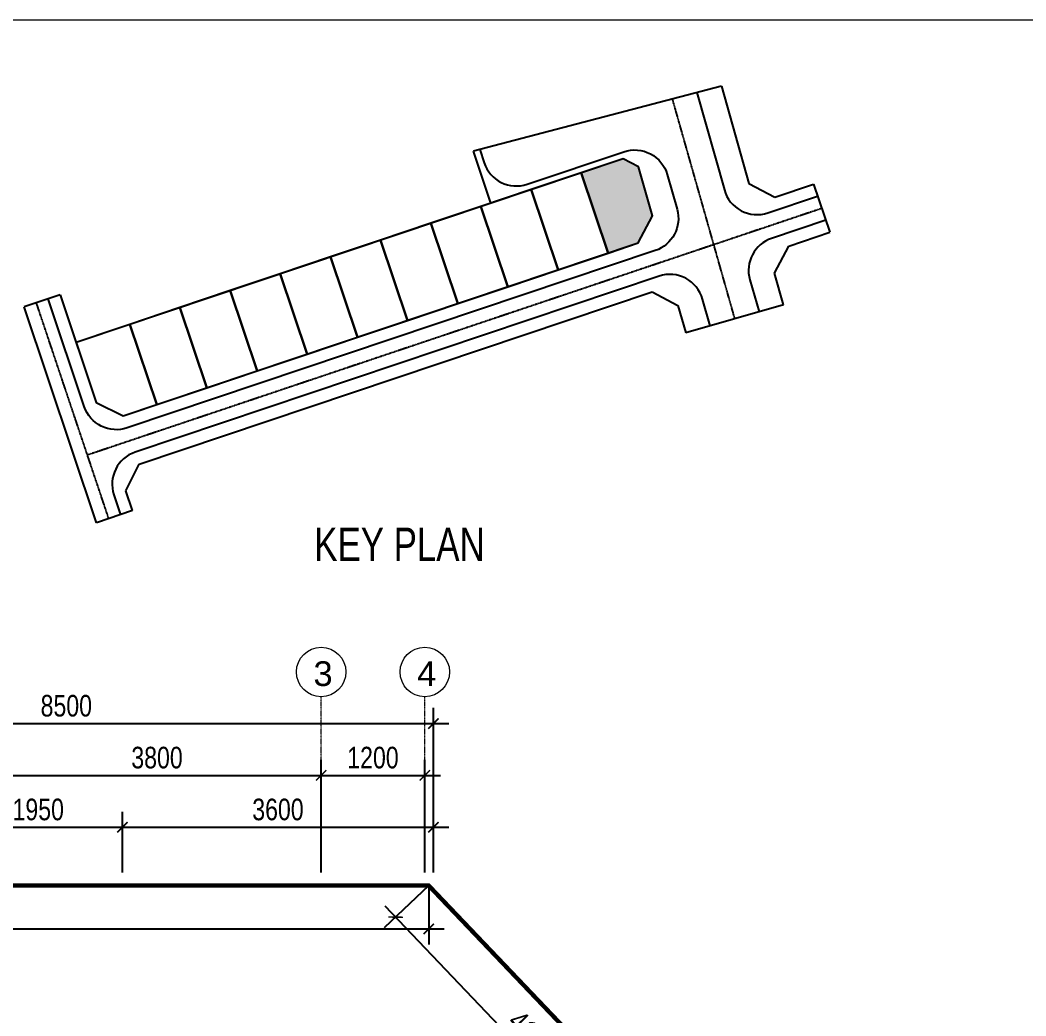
# Model space of a CAD drawing. Header units: millimetres. Extents: x 33748 to 451939, y -263262 to 62681.
# Drawn here: x 238534 to 250177, y -113702 to -102183 of the extents above; entities that cross this region are included whole.
import ezdxf
from ezdxf.enums import TextEntityAlignment as Align

# ---------------------------------------------------------------- set-up
doc = ezdxf.new("R2010")
doc.units = ezdxf.units.MM
doc.header["$PDMODE"] = 98
for name, pattern in [('ACAD_ISO10W100', [18.5, 12, -3, 0.5, -3]), ('CENTER', [50.8, 31.75, -6.35, 6.35, -6.35]), ('HIDDEN', [0.375, 0.25, -0.125])]:
    doc.linetypes.add(name, pattern=pattern)
doc.layers.get('Defpoints').update_dxf_attribs({"color": 202, "lineweight": 13})
for name, color, linetype, lineweight in [('-CENTER', 143, 'CENTER', 13), ('-KH', 143, 'Continuous', 13), ('-RANH GIOI KHU DAT', 12, 'CENTER', 18), ('-TEXT', 7, 'Continuous', 15)]:
    doc.layers.add(name, color=color, linetype=linetype, lineweight=lineweight)
for name, color, linetype in [('12. NET DIM', 9, 'Continuous'), ('loKBT', 42, 'Continuous'), ('net in mo', 159, 'Continuous')]:
    doc.layers.add(name, color=color, linetype=linetype)
doc.styles.add('1', font='arial.ttf')
doc.styles.add('AVANH', font='', dxfattribs={"width": 0.8})
doc.styles.add('kieuchuDim', font='arial.ttf', dxfattribs={"width": 0.75})
doc.styles.get('AVANH').set_extended_font_data('.VnAvantH')
doc.dimstyles.new('C_100A3', dxfattribs={"dimscale": 100, "dimtxt": 2.5, "dimasz": 1.2, "dimexe": 1.8, "dimexo": 0, "dimgap": 0.75, "dimtad": 1, "dimdec": 0, "dimzin": 0, "dimdsep": 46, "dimtxsty": 'AVANH', "dimblk": 'ARCHTICK', "dimcen": 0, "dimdle": 1.8, "dimclrd": 256, "dimclre": 256, "dimclrt": 7, "dimadec": 0, "dimazin": 0, "dimtfac": 0.0001, "dimtdec": 0, "dimtix": 1, "dimtmove": 2, "dimatfit": 3, "dimldrblk": 'ARCHTICK', "dimfxl": 1.8, "dimtolj": 1, "dimtzin": 0, "dimarcsym": 0})

# ---------------------------------------------------------------- blocks, each defined once
blk = doc.blocks.new('A$C70D21098')
at = {"layer": 'loKBT'}
h = blk.add_hatch(color=256, dxfattribs=at)
h.dxf.hatch_style = 1
h.paths.add_polyline_path([(14760, 2979), (14817, 4180), (14531, 4480), (13487, 4480), (13487, 2480), (14237, 2480)])
for p, q in [((11237, 4480), (11237, 5773)), ((0, 289), (0, 5665)), ((900, 5665), (900, 2980)), ((16677, 5405), (16564, 3018)), ((17276, 5365), (17163, 2979)), ((17276, 5365), (17163, 2979)), ((14531, 4480), (11237, 4480)), ((14817, 4180), (14531, 4480)), ((14760, 2979), (14817, 4180)), ((900, 2980), (1400, 2480)), ((14237, 2480), (14760, 2979)), ((17163, 2979), (17639, 2480)), ((17163, 2979), (17639, 2480)), ((1400, 2480), (14237, 2480)), ((17639, 2480), (18606, 2480)), ((17639, 2480), (18606, 2480)), ((17363, 2180), (18606, 2180)), ((14456, 1580), (1400, 1580)), ((18606, 1580), (17259, 1580)), ((900, 780), (1400, 1280)), ((900, 780), (1400, 1280)), ((1400, 1280), (14180, 1280)), ((1400, 1280), (14180, 1280)), ((14180, 1280), (14657, 781)), ((14180, 1280), (14657, 781)), ((17059, 781), (17583, 1280)), ((17059, 781), (17583, 1280)), ((17583, 1280), (18606, 1280)), ((17583, 1280), (18606, 1280)), ((600, 780), (600, 289)), ((900, 289), (900, 780)), ((900, 289), (900, 780)), ((14657, 781), (14625, 113)), ((14657, 781), (14625, 113)), ((15224, 85), (15255, 742)), ((16460, 818), (16423, 28)), ((17022, 0), (17059, 781)), ((17022, 0), (17059, 781))]:
    blk.add_line(p, q)
at = {"linetype": 'ACAD_ISO10W100', "ltscale": 0.75}
for p, q in [((300, 5665), (300, 289)), ((16078, 5446), (15824, 57)), ((300, 1880), (18606, 1880))]:
    blk.add_line(p, q, dxfattribs=at)
blk.add_lwpolyline([(11387, 5763), (11387, 5430, 0.414214), (12187, 4630), (14600, 4630, -0.428104), (15399, 3792), (15359, 2942, -0.400458), (14560, 2180), (1400, 2180, -0.414214), (600, 2980), (600, 5665)], format="xyb")
for points in [[(17276, 5365), (11237, 5773)], [(900, 5665), (0, 5665)], [(11237, 4480), (900, 4480)], [(18606, 2480), (18606, 1280)], [(900, 289), (0, 289)], [(17022, 0), (14625, 113)]]:
    blk.add_lwpolyline(points)
for points in [[(14237, 2480), (14760, 2979), (14817, 4180), (14531, 4480), (11237, 4480), (900, 4480), (900, 2980), (1400, 2480)], [(2237, 4480), (900, 4480), (900, 2980), (1400, 2480), (2237, 2480)], [(3487, 4480), (2237, 4480), (2237, 2480), (3487, 2480)], [(4737, 4480), (3487, 4480), (3487, 2480), (4737, 2480)], [(5987, 4480), (4737, 4480), (4737, 2480), (5987, 2480)], [(7237, 4480), (5987, 4480), (5987, 2480), (7237, 2480)], [(8487, 4480), (7237, 4480), (7237, 2480), (8487, 2480)], [(9737, 4480), (8487, 4480), (8487, 2480), (9737, 2480)], [(10987, 4480), (9737, 4480), (9737, 2480), (10987, 2480)], [(12237, 4480), (10987, 4480), (10987, 2480), (12237, 2480)], [(13487, 4480), (12237, 4480), (12237, 2480), (13487, 2480)], [(14760, 2979), (14817, 4180), (14531, 4480), (13487, 4480), (13487, 2480), (14237, 2480)]]:
    blk.add_lwpolyline(points, close=True)
at = {"ltscale": 5}
for points in [[(14531, 4480), (900, 4480)], [(2237, 4480), (2237, 2480)], [(3487, 4480), (3487, 2480)], [(4737, 4480), (4737, 2480)], [(5987, 4480), (5987, 2480)], [(7237, 4480), (7237, 2480)], [(8487, 4480), (8487, 2480)], [(9737, 4480), (9737, 2480)], [(10987, 4480), (10987, 2480)], [(12237, 4480), (12237, 2480)], [(13487, 4480), (13487, 2480)]]:
    blk.add_lwpolyline(points, dxfattribs=at)
for centre, start, end in [((17363, 2980), 177.2961, 270), ((1400, 780), 90, 180), ((14456, 780), 357.2961, 90), ((17259, 780), 90, 177.2961)]:
    blk.add_arc(centre, 800, start, end)
blk = doc.blocks.new('_ARCHTICK')
at = {"const_width": 0.15}
blk.add_lwpolyline([(-0.5, -0.5), (0.5, 0.5)], dxfattribs=at)
blk = doc.blocks.new('*D1478')
at = {"layer": '12. NET DIM', "lineweight": -2, "transparency": 16777216}
for p, q in [((234819, -112044), (234819, -110140)), ((243319, -112044), (243319, -110140)), ((234639, -110320), (243499, -110320))]:
    blk.add_line(p, q, dxfattribs=at)
at = {"layer": 'Defpoints', "color": 0, "transparency": 16777216}
for p in [(243319, -110320), (234819, -112044), (243319, -112044)]:
    blk.add_point(p, dxfattribs=at)
at = {"layer": '12. NET DIM', "lineweight": -2, "transparency": 16777216, "xscale": 120, "yscale": 120, "zscale": 120, "rotation": 180}
blk.add_blockref('_ARCHTICK', (234819, -110320), dxfattribs=at)
at = {"layer": '12. NET DIM', "lineweight": -2, "transparency": 16777216, "xscale": 120, "yscale": 120, "zscale": 120}
blk.add_blockref('_ARCHTICK', (243319, -110320), dxfattribs=at)
at = {"layer": '12. NET DIM', "color": 7, "transparency": 16777216, "insert": (239069, -110116), "char_height": 250, "attachment_point": 5, "style": 'AVANH'}
blk.add_mtext('\\A1;8500', dxfattribs=at)
blk = doc.blocks.new('*D1479')
at = {"layer": '12. NET DIM', "lineweight": -2, "transparency": 16777216}
for p, q in [((238219, -112044), (238219, -110740)), ((242019, -112044), (242019, -110740)), ((238039, -110920), (242199, -110920))]:
    blk.add_line(p, q, dxfattribs=at)
at = {"layer": 'Defpoints', "color": 0, "transparency": 16777216}
for p in [(242019, -110920), (238219, -112044), (242019, -112044)]:
    blk.add_point(p, dxfattribs=at)
at = {"layer": '12. NET DIM', "lineweight": -2, "transparency": 16777216, "xscale": 120, "yscale": 120, "zscale": 120, "rotation": 180}
blk.add_blockref('_ARCHTICK', (238219, -110920), dxfattribs=at)
at = {"layer": '12. NET DIM', "lineweight": -2, "transparency": 16777216, "xscale": 120, "yscale": 120, "zscale": 120}
blk.add_blockref('_ARCHTICK', (242019, -110920), dxfattribs=at)
at = {"layer": '12. NET DIM', "color": 7, "transparency": 16777216, "insert": (240119, -110716), "char_height": 250, "attachment_point": 5, "style": 'AVANH'}
blk.add_mtext('\\A1;3800', dxfattribs=at)
blk = doc.blocks.new('*D1480')
at = {"layer": '12. NET DIM', "lineweight": -2, "transparency": 16777216}
for p, q in [((242019, -112044), (242019, -110740)), ((243219, -112044), (243219, -110740)), ((241839, -110920), (243399, -110920))]:
    blk.add_line(p, q, dxfattribs=at)
at = {"layer": 'Defpoints', "color": 0, "transparency": 16777216}
for p in [(243219, -110920), (242019, -112044), (243219, -112044)]:
    blk.add_point(p, dxfattribs=at)
at = {"layer": '12. NET DIM', "lineweight": -2, "transparency": 16777216, "xscale": 120, "yscale": 120, "zscale": 120, "rotation": 180}
blk.add_blockref('_ARCHTICK', (242019, -110920), dxfattribs=at)
at = {"layer": '12. NET DIM', "lineweight": -2, "transparency": 16777216, "xscale": 120, "yscale": 120, "zscale": 120}
blk.add_blockref('_ARCHTICK', (243219, -110920), dxfattribs=at)
at = {"layer": '12. NET DIM', "color": 7, "transparency": 16777216, "insert": (242619, -110716), "char_height": 250, "attachment_point": 5, "style": 'AVANH'}
blk.add_mtext('\\A1;1200', dxfattribs=at)
blk = doc.blocks.new('*D1495')
at = {"layer": '12. NET DIM', "lineweight": -2, "transparency": 16777216}
for p, q in [((232819, -112194), (232819, -112876)), ((243264, -112194), (243264, -112876)), ((232639, -112696), (243444, -112696))]:
    blk.add_line(p, q, dxfattribs=at)
at = {"layer": 'Defpoints', "color": 0, "transparency": 16777216}
for p in [(232819, -112194), (243264, -112194), (243264, -112696)]:
    blk.add_point(p, dxfattribs=at)
at = {"layer": '12. NET DIM', "lineweight": -2, "transparency": 16777216, "xscale": 120, "yscale": 120, "zscale": 120, "rotation": 180}
blk.add_blockref('_ARCHTICK', (232819, -112696), dxfattribs=at)
at = {"layer": '12. NET DIM', "lineweight": -2, "transparency": 16777216, "xscale": 120, "yscale": 120, "zscale": 120}
blk.add_blockref('_ARCHTICK', (243264, -112696), dxfattribs=at)
at = {"layer": '12. NET DIM', "color": 7, "transparency": 16777216, "insert": (238042, -112491), "char_height": 250, "attachment_point": 5, "style": 'AVANH'}
blk.add_mtext('\\A1;10445', dxfattribs=at)
blk = doc.blocks.new('*D1496')
at = {"layer": '12. NET DIM', "lineweight": -2, "transparency": 16777216}
for p, q in [((243264, -112194), (242750, -112684)), ((242756, -112429), (245863, -115687)), ((246122, -115191), (245609, -115681))]:
    blk.add_line(p, q, dxfattribs=at)
at = {"layer": 'Defpoints', "color": 0, "transparency": 16777216}
for p in [(243264, -112194), (246122, -115191), (245739, -115556)]:
    blk.add_point(p, dxfattribs=at)
at = {"layer": '12. NET DIM', "lineweight": -2, "transparency": 16777216, "xscale": 120, "yscale": 120, "zscale": 120}
for p, rotation in [((242881, -112560), 133.6480678681033), ((245739, -115556), 313.6480678681032)]:
    blk.add_blockref('_ARCHTICK', p, dxfattribs=dict(at, rotation=rotation))
at = {"layer": '12. NET DIM', "color": 7, "transparency": 16777216, "insert": (244455, -113920), "char_height": 250, "attachment_point": 5, "rotation": 313.6481, "style": 'AVANH'}
blk.add_mtext('\\A1;4141', dxfattribs=at)
blk = doc.blocks.new('*D1375')
at = {"layer": '12. NET DIM', "lineweight": -2, "transparency": 16777216}
for p, q in [((237769, -112044), (237769, -111340)), ((239719, -112044), (239719, -111340)), ((237589, -111520), (239899, -111520))]:
    blk.add_line(p, q, dxfattribs=at)
at = {"layer": 'Defpoints', "color": 0, "transparency": 16777216}
for p in [(239719, -111520), (237769, -112044), (239719, -112044)]:
    blk.add_point(p, dxfattribs=at)
at = {"layer": '12. NET DIM', "lineweight": -2, "transparency": 16777216, "xscale": 120, "yscale": 120, "zscale": 120, "rotation": 180}
blk.add_blockref('_ARCHTICK', (237769, -111520), dxfattribs=at)
at = {"layer": '12. NET DIM', "lineweight": -2, "transparency": 16777216, "xscale": 120, "yscale": 120, "zscale": 120}
blk.add_blockref('_ARCHTICK', (239719, -111520), dxfattribs=at)
at = {"layer": '12. NET DIM', "color": 7, "transparency": 16777216, "insert": (238744, -111316), "char_height": 250, "attachment_point": 5, "style": 'AVANH'}
blk.add_mtext('\\A1;1950', dxfattribs=at)
blk = doc.blocks.new('*D1376')
at = {"layer": '12. NET DIM', "lineweight": -2, "transparency": 16777216}
for p, q in [((239719, -112044), (239719, -111340)), ((243319, -112044), (243319, -111340)), ((239539, -111520), (243499, -111520))]:
    blk.add_line(p, q, dxfattribs=at)
at = {"layer": 'Defpoints', "color": 0, "transparency": 16777216}
for p in [(243319, -111520), (239719, -112044), (243319, -112044)]:
    blk.add_point(p, dxfattribs=at)
at = {"layer": '12. NET DIM', "lineweight": -2, "transparency": 16777216, "xscale": 120, "yscale": 120, "zscale": 120, "rotation": 180}
blk.add_blockref('_ARCHTICK', (239719, -111520), dxfattribs=at)
at = {"layer": '12. NET DIM', "lineweight": -2, "transparency": 16777216, "xscale": 120, "yscale": 120, "zscale": 120}
blk.add_blockref('_ARCHTICK', (243319, -111520), dxfattribs=at)
at = {"layer": '12. NET DIM', "color": 7, "transparency": 16777216, "insert": (241519, -111316), "char_height": 250, "attachment_point": 5, "style": 'AVANH'}
blk.add_mtext('\\A1;3600', dxfattribs=at)

msp = doc.modelspace()

# ---------------------------------------------------------------- linework, layer by layer
at = {"layer": '-CENTER', "ltscale": 0.1}
for p, q in [((242019.3, -112044.2), (242019.3, -110010.3)), ((243219, -112044.2), (243219, -110010.3))]:
    msp.add_line(p, q, dxfattribs=at)
at = {"layer": '-KH'}
for centre in [(242019.3, -109724), (243219, -109724)]:
    msp.add_circle(centre, 286.3, dxfattribs=at)
at = {"layer": '-RANH GIOI KHU DAT', "linetype": 'HIDDEN', "ltscale": 10, "const_width": 50}
msp.add_lwpolyline([(245555.2, -127199.8), (246122.3, -115190.9), (243263.8, -112194.2), (232819.3, -112194.2), (232819.3, -132194.2), (240319.3, -132194.2)], close=True, dxfattribs=at)
at = {"layer": 'Defpoints'}
msp.add_lwpolyline([(273947.2, -135447.2), (273947.2, -102183.2), (226907.2, -102183.2), (226907.2, -135447.2)], close=True, dxfattribs=at)

# ---------------------------------------------------------------- block references
at = {"layer": 'net in mo', "xscale": 0.4899999999999999, "yscale": 0.4899999999999999, "zscale": 0.4899999999999999, "rotation": 18.55149973058345}
msp.add_blockref('A$C70D21098', (239463, -108132.3), dxfattribs=at)

# ---------------------------------------------------------------- texts
at = {"layer": '-TEXT', "color": 4, "style": 'kieuchuDim', "width": 0.75}
msp.add_text('KEY PLAN', height=385, dxfattribs=at).set_placement((241939.6, -108438.8))
at = {"layer": '-TEXT', "color": 2, "style": '1'}
for s, p in [('3', (242041.1, -109743.2)), ('4', (243240.8, -109743.2))]:
    msp.add_text(s, height=286.3, dxfattribs=at).set_placement(p, align=Align.MIDDLE_CENTER)

# ---------------------------------------------------------------- dimensions: what is measured, and where the dimension line sits
at = {"layer": '12. NET DIM'}
for base, p1, p2, picture, middle in [((243319, -110319.9), (234819.3, -112044.2), (243319, -112044.2), '*D1478', (239069.1, -110115.6)), ((242019.3, -110919.9), (238219.3, -112044.2), (242019.3, -112044.2), '*D1479', (240119.3, -110715.6)), ((243219, -110919.9), (242019.3, -112044.2), (243219, -112044.2), '*D1480', (242619.1, -110715.6)), ((239719.3, -111519.9), (237769.3, -112044.2), (239719.3, -112044.2), '*D1375', (238744.3, -111315.6)), ((243319, -111519.9), (239719.3, -112044.2), (243319, -112044.2), '*D1376', (241519.1, -111315.6)), ((243263.8112, -112695.6714), (232819.2833, -112194.1907), (243263.8112, -112194.1907), '*D1495', (238041.5473, -112491.3753))]:
    dim = msp.add_linear_dim(base=base, p1=p1, p2=p2, dimstyle='C_100A3', dxfattribs=at)
    dim.commit()
    dim.dimension.update_dxf_attribs({"geometry": picture, "text_midpoint": middle})
dim = msp.add_aligned_dim(p1=(243263.8, -112194.2), p2=(246122.3, -115190.9), distance=-529.4, dimstyle='C_100A3', dxfattribs=at)
dim.commit()
dim.dimension.update_dxf_attribs({"geometry": '*D1496', "text_midpoint": (244454.7, -113919.9)})

doc.saveas('drawing.dxf')
